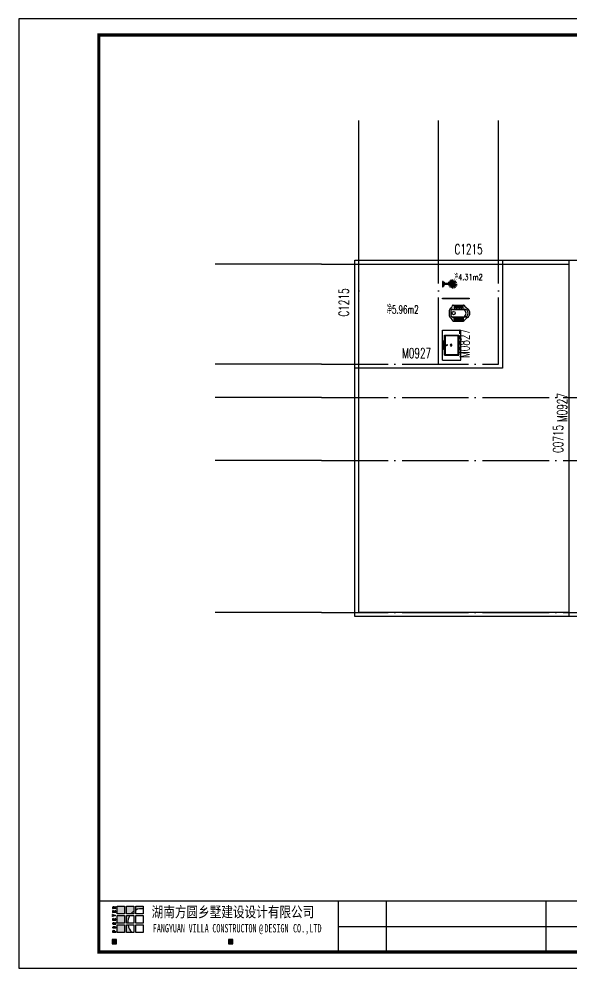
# Model space of a CAD drawing. Extents: x 68243 to 108563, y 14962 to 43474.
# Drawn here: x 68243 to 84834, y 14962 to 43474 of the extents above; entities that cross this region are included whole.
import ezdxf
from ezdxf.enums import TextEntityAlignment as Align

# ---------------------------------------------------------------- set-up
doc = ezdxf.new("R2010")
doc.units = 0
doc.header["$LTSCALE"] = 1000
doc.header["$MEASUREMENT"] = 0
doc.linetypes.add('DASH', pattern=[0.35, 0.25, -0.1])
doc.linetypes.add('DOTE', pattern=[2.42, 2, -0.2, 0.02, -0.2])
for name, color, linetype in [('A-AXIS', 3, 'Continuous'), ('A-DOTE', 1, 'Continuous'), ('A-WINDOW-TEXT', 7, 'Continuous'), ('A-房间名称', 7, 'Continuous'), ('A-立面看线', 7, 'Continuous')]:
    doc.layers.add(name, color=color, linetype=linetype)
doc.styles.add('_TCH_WINDOW', font='SIMPLEX', dxfattribs={"height": 3.5, "bigfont": 'GBCBIG'})
doc.styles.add('黑体', font='simhei.ttf', dxfattribs={"width": 0.8})

# ---------------------------------------------------------------- blocks, each defined once
blk = doc.blocks.new('A$C240E34F7')
h = blk.add_hatch(color=0)
h.dxf.hatch_style = 1
h.paths.add_polyline_path([(7, 946), (6, 951), (6, 955), (6, 960), (13, 973), (15, 975), (33, 979), (38, 979), (54, 973), (55, 972), (61, 958), (61, 945), (12, 945)], flags=16)
h.paths.add_polyline_path([(125, 927), (130, 927), (130, 954), (125, 954), (125, 950), (124, 946), (119, 945), (65, 945), (65, 958), (130, 979), (130, 996), (125, 996), (125, 992), (124, 989), (120, 986), (64, 968), (64, 970), (55, 983), (50, 986), (31, 990), (24, 989), (9, 982), (5, 976), (1, 961), (1, 927), (6, 927), (6, 931), (7, 934), (12, 936), (119, 936), (124, 934), (125, 931)])
h = blk.add_hatch(color=0)
h.dxf.hatch_style = 1
h.paths.add_polyline_path([(28, 835), (27, 838), (1, 832), (1, 773), (6, 773), (6, 776), (7, 780), (12, 781), (119, 781), (124, 780), (125, 777), (125, 773), (130, 773), (130, 834), (100, 840), (99, 837), (104, 836), (118, 828), (120, 826), (125, 812), (125, 796), (124, 793), (119, 791), (63, 791), (63, 808), (67, 817), (79, 820), (82, 820), (82, 823), (39, 823), (39, 820), (43, 820), (55, 817), (58, 808), (58, 791), (12, 791), (7, 793), (6, 796), (6, 813), (11, 825), (13, 826)])
h = blk.add_hatch(color=0)
h.paths.add_polyline_path([(462, 1008), (174, 1008), (174, 720), (462, 720)])
h.paths.add_polyline_path([(822, 1008), (534, 1008), (534, 720), (711, 720, -0.070732), (822, 821)])
h.paths.add_polyline_path([(1182, 1008), (894, 1008), (894, 862, -0.139684), (1182, 910)])
h.paths.add_polyline_path([(462, 648), (174, 648), (174, 360), (462, 360)])
h.paths.add_polyline_path([(661, 648), (534, 648), (534, 360), (589, 360, -0.142119)])
h.paths.add_polyline_path([(597, 288), (534, 288), (534, 0), (749, 0, -0.156548)])
h.paths.add_polyline_path([(462, 288), (174, 288), (174, 0), (462, 0)])
h = blk.add_hatch(color=0)
h.dxf.hatch_style = 1
h.paths.add_polyline_path([(6, 617), (1, 617), (1, 643), (6, 643), (6, 640), (8, 636), (14, 636), (100, 653), (100, 654), (16, 672), (8, 672), (6, 667), (6, 666), (1, 666), (1, 687), (6, 687), (6, 685), (8, 681), (16, 677), (130, 652), (130, 649), (69, 637), (38, 631), (17, 627), (8, 625), (6, 620)])
h = blk.add_hatch(color=0)
h.dxf.hatch_style = 1
h.paths.add_polyline_path([(28, 528), (27, 531), (1, 525), (1, 466), (6, 466), (6, 469), (7, 473), (12, 474), (119, 474), (124, 473), (125, 469), (125, 466), (130, 466), (130, 526), (100, 533), (99, 530), (104, 529), (118, 520), (120, 519), (125, 505), (125, 489), (124, 486), (119, 484), (63, 484), (63, 501), (67, 510), (79, 513), (82, 513), (82, 516), (39, 516), (39, 513), (43, 513), (55, 510), (58, 501), (58, 484), (12, 484), (7, 486), (6, 489), (6, 506), (11, 518), (13, 519)])
h = blk.add_hatch(color=0)
h.dxf.hatch_style = 1
h.paths.add_polyline_path([(7, 332), (6, 336), (6, 341), (6, 346), (13, 359), (15, 360), (33, 364), (38, 364), (54, 358), (55, 358), (61, 344), (61, 331), (12, 331)], flags=16)
h.paths.add_polyline_path([(125, 313), (130, 313), (130, 339), (125, 339), (125, 336), (124, 332), (119, 331), (65, 331), (65, 343), (130, 364), (130, 381), (125, 381), (125, 378), (124, 375), (120, 372), (65, 354), (64, 356), (55, 369), (50, 372), (32, 375), (24, 375), (9, 368), (5, 362), (2, 346), (2, 313), (6, 313), (6, 316), (7, 320), (12, 321), (119, 321), (124, 320), (125, 316)])
h = blk.add_hatch(color=0)
h.dxf.hatch_style = 1
h.paths.add_polyline_path([(5, 193), (7, 201), (21, 210), (26, 212), (43, 215), (64, 216), (65, 216), (79, 215), (99, 213), (113, 210), (120, 205), (127, 193), (125, 187), (112, 177), (105, 174), (87, 171), (67, 170), (65, 170), (64, 170), (54, 170), (34, 172), (20, 176), (11, 181)], flags=16)
h.paths.add_polyline_path([(0, 193), (4, 206), (18, 217), (19, 217), (35, 223), (54, 226), (65, 226), (86, 225), (104, 221), (113, 217), (127, 206), (131, 193), (127, 180), (113, 169), (98, 163), (80, 160), (65, 159), (45, 161), (27, 165), (18, 169), (5, 179)])
h = blk.add_hatch(color=0)
h.dxf.hatch_style = 1
h.paths.add_polyline_path([(38, 23), (12, 23), (7, 25), (6, 28), (6, 46), (12, 60), (14, 62), (30, 71), (29, 74), (2, 67), (2, 4), (6, 4), (6, 7), (7, 12), (12, 13), (40, 13)])
h.paths.add_polyline_path([(130, 33), (125, 33), (125, 28), (124, 25), (119, 23), (65, 23), (65, 43), (69, 52), (83, 54), (86, 54), (86, 58), (42, 58), (42, 54), (46, 54), (56, 52), (60, 43), (60, 23), (38, 23), (40, 13), (119, 13), (124, 12), (125, 8), (125, 4), (130, 4)])
at = {"color": 0}
for points in [[(125, 927), (130, 927), (130, 954), (125, 954), (125, 950), (124, 946), (119, 945), (65, 945), (65, 958), (130, 979), (130, 996), (125, 996), (125, 992), (124, 989), (120, 986), (64, 968), (64, 970), (55, 983), (50, 986), (31, 990), (24, 989), (9, 982), (5, 976), (1, 961), (1, 927), (6, 927), (6, 931), (7, 934), (12, 936), (119, 936), (124, 934), (125, 931), (125, 927)], [(28, 835), (27, 838), (1, 832), (1, 773), (6, 773), (6, 776), (7, 780), (12, 781), (119, 781), (124, 780), (125, 777), (125, 773), (130, 773), (130, 834), (100, 840), (99, 837), (104, 836), (118, 828), (120, 826), (125, 812), (125, 796), (124, 793), (119, 791), (63, 791), (63, 808), (67, 817), (79, 820), (82, 820), (82, 823), (39, 823), (39, 820), (43, 820), (55, 817), (58, 808), (58, 791), (12, 791), (7, 793), (6, 796), (6, 813), (11, 825), (13, 826), (28, 835)], [(7, 946), (6, 951), (6, 955), (6, 960), (13, 973), (15, 975), (33, 979), (38, 979), (54, 973), (55, 972), (61, 958), (61, 945), (12, 945), (7, 946)], [(6, 617), (1, 617), (1, 643), (6, 643), (6, 640), (8, 636), (14, 636), (100, 653), (100, 654), (16, 672), (8, 672), (6, 667), (6, 666), (1, 666), (1, 687), (6, 687), (6, 685), (8, 681), (16, 677), (130, 652), (130, 649), (69, 637), (38, 631), (17, 627), (8, 625), (6, 620), (6, 617)], [(28, 528), (27, 531), (1, 525), (1, 466), (6, 466), (6, 469), (7, 473), (12, 474), (119, 474), (124, 473), (125, 469), (125, 466), (130, 466), (130, 526), (100, 533), (99, 530), (104, 529), (118, 520), (120, 519), (125, 505), (125, 489), (124, 486), (119, 484), (63, 484), (63, 501), (67, 510), (79, 513), (82, 513), (82, 516), (39, 516), (39, 513), (43, 513), (55, 510), (58, 501), (58, 484), (12, 484), (7, 486), (6, 489), (6, 506), (11, 518), (13, 519), (28, 528)], [(125, 313), (130, 313), (130, 339), (125, 339), (125, 336), (124, 332), (119, 331), (65, 331), (65, 343), (130, 364), (130, 381), (125, 381), (125, 378), (124, 375), (120, 372), (65, 354), (64, 356), (55, 369), (50, 372), (32, 375), (24, 375), (9, 368), (5, 362), (2, 346), (2, 313), (6, 313), (6, 316), (7, 320), (12, 321), (119, 321), (124, 320), (125, 316), (125, 313)], [(0, 193), (0, 193), (4, 206), (18, 217), (19, 217), (35, 223), (54, 226), (65, 226), (86, 225), (104, 221), (113, 217), (127, 206), (131, 193), (127, 180), (113, 169), (98, 163), (80, 160), (65, 159), (45, 161), (27, 165), (18, 169), (5, 179), (0, 193)], [(130, 4), (130, 33), (125, 33), (125, 28), (124, 25), (119, 23), (65, 23), (65, 43), (69, 52), (83, 54), (86, 54), (86, 58), (42, 58), (42, 54), (46, 54), (56, 52), (60, 43), (60, 23), (12, 23), (7, 25), (6, 28), (6, 46), (12, 60), (14, 62), (30, 71), (29, 74), (2, 67), (2, 4), (6, 4), (6, 7), (7, 12), (12, 13), (119, 13), (124, 12), (125, 8), (125, 4), (130, 4)], [(5, 193), (7, 201), (21, 210), (26, 212), (43, 215), (64, 216), (65, 216), (79, 215), (99, 213), (113, 210), (120, 205), (127, 193), (125, 187), (112, 177), (105, 174), (87, 171), (67, 170), (65, 170), (64, 170), (54, 170), (34, 172), (20, 176), (11, 181), (5, 193)], [(7, 332), (6, 336), (6, 341), (6, 346), (13, 359), (15, 360), (33, 364), (38, 364), (54, 358), (55, 358), (61, 344), (61, 331), (12, 331), (7, 332)]]:
    blk.add_lwpolyline(points, dxfattribs=at)
for points in [[(174, 1008), (462, 1008), (462, 720), (174, 720)], [(534, 1008), (822, 1008), (822, 720), (534, 720)], [(894, 1008), (1182, 1008), (1182, 720), (894, 720)], [(174, 648), (462, 648), (462, 360), (174, 360)], [(534, 648), (822, 648), (822, 360), (534, 360)], [(894, 648), (1182, 648), (1182, 360), (894, 360)], [(174, 288), (462, 288), (462, 0), (174, 0)], [(534, 288), (822, 288), (822, 0), (534, 0)], [(894, 288), (1182, 288), (1182, 0), (894, 0)]]:
    blk.add_lwpolyline(points, close=True, dxfattribs=at)
for start, end in [(124.211, 140.3946), (83.4741, 115.2814), (149.8468, 182.2014), (189.9967, 225.586)]:
    blk.add_arc((1121, 380), 533, start, end, dxfattribs=at)
blk = doc.blocks.new('A$C8c0ea779')
h = blk.add_hatch(color=0)
edge = h.paths.add_edge_path()
edge.add_line((576, 273), (576, 408))
edge.add_line((576, 408), (441, 408))
edge.add_line((441, 408), (441, 273))
edge.add_line((441, 273), (576, 273))
blk.add_hatch(color=0).paths.add_polyline_path([(4219, 273), (4219, 408), (4084, 408), (4084, 273)])
at = {"color": 0}
for p, q in [((7520, 1620), (39020, 1620)), ((7520, 20), (7520, 1620)), ((9020, 20), (9020, 1620)), ((14020, 20), (14020, 1620)), ((14020, 20), (14020, 1620)), ((15520, 20), (15520, 1620)), ((17020, 20), (17020, 1620)), ((18520, 20), (18520, 1620)), ((18520, 20), (18520, 1620)), ((20020, 20), (20020, 1620)), ((21520, 20), (21520, 1620)), ((23020, 20), (23020, 1620)), ((24520, 20), (24520, 1620)), ((26020, 20), (26020, 1620)), ((27520, 20), (27520, 1620)), ((28320, 20), (28320, 1620)), ((33020, 20), (33020, 1620)), ((34520, 20), (34520, 1620)), ((34540, 1640), (39040, 1640)), ((36020, 20), (36020, 1620)), ((37520, 20), (37520, 1620)), ((7520, 820), (14020, 820)), ((14020, 820), (27520, 820)), ((33020, 820), (39020, 820))]:
    blk.add_line(p, q, dxfattribs=at)
at = {"color": 0, "const_width": 40}
blk.add_lwpolyline([(20, 1620), (20, 20), (39020, 20), (39020, 1620)], close=True, dxfattribs=at)
at = {"color": 0}
for points in [[(441, 273), (576, 273), (576, 408), (441, 408)], [(4084, 273), (4219, 273), (4219, 408), (4084, 408)]]:
    blk.add_lwpolyline(points, close=True, dxfattribs=at)
at = {"color": 0, "xscale": 0.8134920634920639, "yscale": 0.8134920634920639, "zscale": 0.8134920634920639}
blk.add_blockref('A$C240E34F7', (451, 633), dxfattribs=at)
at = {"color": 0, "style": '黑体'}
for s, height, width, p in [('湖南方圆乡墅建设设计有限公司', 333.33, 0.8, (1672, 1108)), ('FANGYUAN', 262.9, 0.67, (1710, 633)), ('VILLA', 262.9, 0.67, (2831, 633)), ('CONSTRUCTON', 262.87, 0.67, (3573, 633)), ('DESIGN', 262.9, 0.67, (5202, 633)), ('CO.,', 262.9, 0.67, (6099, 633)), ('LTD', 262.9, 0.67, (6615, 633)), ('@', 263, 0.67, (5035, 633))]:
    blk.add_text(s, height=height, dxfattribs=dict(at, width=width)).set_placement(p)
blk = doc.blocks.new('*U52')
at = {"color": 0, "linetype": 'Continuous'}
for p, q in [((450, 0), (-450, 0)), ((-450, 0), (-450, -550)), ((450, 0), (450, -550)), ((450, -550), (-450, -550))]:
    blk.add_line(p, q, dxfattribs=at)
at = {"color": 0}
for p, q in [((-300, -61), (-300, -490)), ((-102, -61), (-300, -61)), ((-130, -15), (-130, 0)), ((-102, -15), (-130, -15)), ((-63, -15), (-90, -15)), ((-14, -61), (-90, -61)), ((-63, -15), (-63, 0)), ((-45, -29), (-45, 0)), ((-14, -29), (-45, -29)), ((14, -21), (14, -116)), ((44, -29), (14, -29)), ((90, -61), (14, -61)), ((44, -29), (44, 0)), ((63, -15), (63, 0)), ((63, -15), (90, -15)), ((102, -15), (130, -15)), ((300, -61), (102, -61)), ((130, -15), (130, 0)), ((300, -61), (300, -490)), ((-300, -490), (300, -490))]:
    blk.add_line(p, q, dxfattribs=at)
at = {"color": 0, "linetype": 'Continuous'}
blk.add_lwpolyline([(14, -81), (280, -81), (280, -470), (-280, -470), (-280, -81), (-14, -81)], dxfattribs=at)
at = {"color": 0}
for points in [[(-102, -69), (-102, 0), (-90, 0), (-90, -69)], [(14, -140), (14, -5), (-14, -5), (-14, -140)], [(102, -69), (102, 0), (90, 0), (90, -69)]]:
    blk.add_lwpolyline(points, close=True, dxfattribs=at)
for centre in [(-96, -6), (96, -6)]:
    blk.add_circle(centre, 6.17, dxfattribs=at)
at = {"color": 0, "linetype": 'Continuous'}
for radius in [25, 15]:
    blk.add_circle((0, -256), radius, dxfattribs=at)
blk = doc.blocks.new('*U54')
at = {"color": 0}
for p, q in [((70, 0), (-70, 0)), ((-242, -113), (-242, -431)), ((-120, -95), (-120, -449)), ((70, -45), (-70, -45)), ((120, -95), (120, -449)), ((242, -113), (242, -431))]:
    blk.add_line(p, q, dxfattribs=at)
at = {"color": 0, "ltscale": 200}
for p, q in [((-212, -149), (-153, -149)), ((-153, -166), (-212, -166)), ((-212, -200), (-153, -200)), ((-153, -217), (-212, -217)), ((-212, -250), (-153, -250)), ((-153, -267), (-212, -267)), ((-110, -95), (-110, -449)), ((110, -95), (110, -449)), ((212, -149), (153, -149)), ((153, -166), (212, -166)), ((212, -200), (153, -200)), ((153, -217), (212, -217)), ((212, -250), (153, -250)), ((153, -267), (212, -267)), ((-212, -301), (-153, -301)), ((-153, -318), (-212, -318)), ((-212, -351), (-153, -351)), ((-153, -368), (-212, -368)), ((-212, -402), (-153, -402)), ((-153, -419), (-212, -419)), ((212, -301), (153, -301)), ((153, -318), (212, -318)), ((212, -351), (153, -351)), ((153, -368), (212, -368)), ((212, -402), (153, -402)), ((153, -419), (212, -419))]:
    blk.add_line(p, q, dxfattribs=at)
blk.add_circle((0, -128), 50, dxfattribs=at)
at = {"color": 0}
for centre, radius, start, end in [((-70, -95), 95.3, 90, 156.9313), ((70, -95), 95.3, 23.0687, 90), ((-221, -113), 20.2, 100.137, 180), ((-249, 43), 139, 280.137, 308.1081), ((-176, -50), 20.2, 308.1081, 336.9313), ((-70, -95), 50.5, 90, 180), ((70, -95), 50.5, 0, 90), ((176, -50), 20.2, 203.0687, 231.8919), ((249, 43), 139, 231.8919, 259.863), ((221, -113), 20.2, 0, 79.863), ((-221, -431), 20.2, 180, 259.863), ((-355, -656), 243, 26.1025, 57.7527), ((3, -452), 170, 214.9928, 269.0254), ((0, -449), 120, 180, 0), ((-3, -452), 170, 270.9746, 325.0072), ((355, -656), 243, 122.2473, 153.8975), ((221, -431), 20.2, 280.137, 0)]:
    blk.add_arc(centre, radius, start, end, dxfattribs=at)
at = {"color": 0, "ltscale": 200}
for centre, radius, start, end in [((-215, -158), 8.86, 73.7392, 286.2608), ((-215, -208), 8.86, 73.7392, 286.2608), ((-215, -259), 8.86, 73.7392, 286.2608), ((-150, -158), 8.86, 253.7392, 106.2608), ((-150, -208), 8.86, 253.7392, 106.2608), ((-150, -259), 8.86, 253.7392, 106.2608), ((-59, -95), 50.5, 90, 180), ((59, -95), 50.5, 0, 90), ((150, -158), 8.86, 73.7392, 286.2608), ((150, -208), 8.86, 73.7392, 286.2608), ((150, -259), 8.86, 73.7392, 286.2608), ((215, -158), 8.86, 253.7392, 106.2608), ((215, -208), 8.86, 253.7392, 106.2608), ((215, -259), 8.86, 253.7392, 106.2608), ((-215, -309), 8.86, 73.7392, 286.2608), ((-215, -360), 8.86, 73.7392, 286.2608), ((-215, -410), 8.86, 73.7392, 286.2608), ((-150, -309), 8.86, 253.7392, 106.2608), ((-150, -360), 8.86, 253.7392, 106.2608), ((-150, -410), 8.86, 253.7392, 106.2608), ((0, -367), 137, 216.6792, 323.3208), ((150, -309), 8.86, 73.7392, 286.2608), ((150, -360), 8.86, 73.7392, 286.2608), ((150, -410), 8.86, 73.7392, 286.2608), ((215, -309), 8.86, 253.7392, 106.2608), ((215, -360), 8.86, 253.7392, 106.2608), ((215, -410), 8.86, 253.7392, 106.2608)]:
    blk.add_arc(centre, radius, start, end, dxfattribs=at)
blk = doc.blocks.new('*U56')
at = {"color": 0, "linetype": 'DASH', "ltscale": 60}
for p, q in [((-80, -267), (-123, -249)), ((-61, -239), (-94, -206)), ((-36, -285), (-80, -267)), ((-27, -272), (-61, -239)), ((-33, -220), (-51, -177)), ((-15, -263), (-33, -220)), ((16, -263), (34, -219)), ((29, -272), (62, -238)), ((34, -219), (52, -176)), ((38, -285), (81, -266)), ((62, -238), (95, -205)), ((81, -266), (124, -249)), ((-86, -300), (-133, -300)), ((-79, -334), (-122, -351)), ((-61, -362), (-93, -395)), ((-39, -300), (-86, -300)), ((-36, -315), (-79, -334)), ((-27, -328), (-61, -362)), ((-32, -381), (-50, -423)), ((-14, -337), (-32, -381)), ((1, -340), (1, -387)), ((1, -387), (1, -433)), ((16, -337), (34, -380)), ((29, -328), (63, -361)), ((34, -380), (52, -423)), ((38, -315), (81, -333)), ((41, -300), (88, -300)), ((63, -361), (96, -394)), ((81, -333), (124, -351)), ((88, -300), (134, -300))]:
    blk.add_line(p, q, dxfattribs=at)
at = {"color": 0}
for p, q in [((-60, -21), (-58, -45)), ((-58, -45), (-56, -45)), ((-56, -13), (-56, -7)), ((-52, -45), (-33, -45)), ((-32, -13), (-32, -7)), ((-11, -300), (-11, -7)), ((13, -300), (13, -7)), ((32, -13), (32, -7)), ((52, -45), (33, -45)), ((56, -13), (56, -7)), ((58, -45), (56, -45)), ((60, -21), (58, -45))]:
    blk.add_line(p, q, dxfattribs=at)
blk.add_lwpolyline([(-80, 0), (-80, -5, 2.688214), (-74, -7), (75, -7, 2.688214), (80, -5), (80, 0)], format="xyb", close=True, dxfattribs=at)
for points in [[(-61, -20), (-61, -13), (-26, -13), (-29, -48), (-33, -48)], [(-52, -48), (-56, -48)], [(61, -20), (61, -13), (26, -13), (29, -48), (33, -48)], [(52, -48), (56, -48)]]:
    blk.add_lwpolyline(points, dxfattribs=at)
for points in [[(-61, -20, -0.246515), (-57, -27), (-56, -48)], [(-52, -48), (-50, -27, -1), (-35, -27), (-33, -48)], [(52, -48), (50, -27, 1), (35, -27), (33, -48)], [(61, -20, 0.246515), (57, -27), (56, -48)]]:
    blk.add_lwpolyline(points, format="xyb", dxfattribs=at)
for radius, start, end in [(40, 107.6267, 72.7115), (30, 113.7473, 66.5909), (12, 180.1691, 0.1691)]:
    blk.add_arc((1, -300), radius, start, end, dxfattribs=at)

msp = doc.modelspace()

# ---------------------------------------------------------------- linework, layer by layer
at = {"layer": 'A-AXIS', "color": 3, "linetype": 'Continuous'}
for p, q in [((78454, 37225), (78454, 40425)), ((80854, 37225), (80854, 40425)), ((82654, 37225), (82654, 40425)), ((77334, 36105), (74134, 36105)), ((77334, 33105), (74134, 33105)), ((77334, 32105), (74134, 32105)), ((77334, 30205), (74134, 30205)), ((77334, 25645), (74134, 25645))]:
    msp.add_line(p, q, dxfattribs=at)
at = {"layer": 'A-DOTE', "linetype": 'DOTE'}
for p, q in [((78454, 33105), (78454, 37225)), ((80854, 33105), (80854, 37225)), ((82654, 33105), (82654, 37225)), ((77334, 36105), (82654, 36105)), ((77334, 33105), (82654, 33105)), ((77334, 32105), (93274, 32105)), ((77334, 30205), (89274, 30205)), ((77334, 25645), (98774, 25645))]:
    msp.add_line(p, q, dxfattribs=at)
at = {"layer": 'A-立面看线'}
for points in [[(68243, 14962), (108563, 14962), (108563, 43474), (68243, 43474)], [(78334, 36225), (82774, 36225), (82774, 32985), (78334, 32985)], [(81773, 35086), (81773, 35062), (80974, 35062), (80974, 35086)]]:
    msp.add_lwpolyline(points, close=True, dxfattribs=at)
at = {"layer": 'A-立面看线', "const_width": 96}
msp.add_lwpolyline([(70643, 15442), (108083, 15442), (108083, 42994), (70643, 42994)], close=True, dxfattribs=at)
at = {"layer": 'A-立面看线'}
for points in [[(84774, 25525), (78334, 25525), (78334, 36225), (84774, 36225)], [(84774, 36225), (97774, 36225), (97774, 25525), (93574, 25525), (93574, 23545), (88971, 23545), (88976, 25525), (84774, 25525), (84774, 36225)], [(84774, 25645), (78454, 25645), (78454, 36105), (84774, 36105)]]:
    msp.add_lwpolyline(points, dxfattribs=at)

# ---------------------------------------------------------------- block references
for name, p, rotation in [('*U56', (80974, 35510), 90.00000000000001), ('*U54', (81175, 34638), 89.99999969285898)]:
    msp.add_blockref(name, p, dxfattribs=dict(at, rotation=rotation))
at = {"layer": 'A-立面看线', "xscale": -1, "rotation": 90.06770964602605}
msp.add_blockref('*U52', (80973, 33675), dxfattribs=at)
at = {"layer": 'A-立面看线', "xscale": 0.9600000000000002, "yscale": 0.9600000000000002, "zscale": 0.9600000000000002}
msp.add_blockref('A$C8c0ea779', (70624, 15423), dxfattribs=at)

# ---------------------------------------------------------------- texts
at = {"layer": 'A-WINDOW-TEXT', "style": '_TCH_WINDOW', "width": 0.65}
for s, p in [('C1215', (81754, 36555)), ('M0927', (80194, 33435))]:
    msp.add_text(s, height=300, dxfattribs=at).set_placement(p, align=Align.MIDDLE_CENTER)
for s, p in [('C1215', (78004, 34955)), ('M0827', (81634, 33725)), ('M0927', (84564, 31800)), ('C0715', (84444, 30855))]:
    msp.add_text(s, height=300, rotation=90, dxfattribs=at).set_placement(p, align=Align.MIDDLE_CENTER)
at = {"layer": 'A-房间名称', "color": 7, "style": '_TCH_WINDOW', "width": 0.65}
for s, height, p in [('净4.31m2', 180, (81754, 35720)), ('净5.96m2', 240, (79774, 34745))]:
    msp.add_text(s, height=height, dxfattribs=at).set_placement(p, align=Align.MIDDLE_CENTER)

doc.saveas('drawing.dxf')
